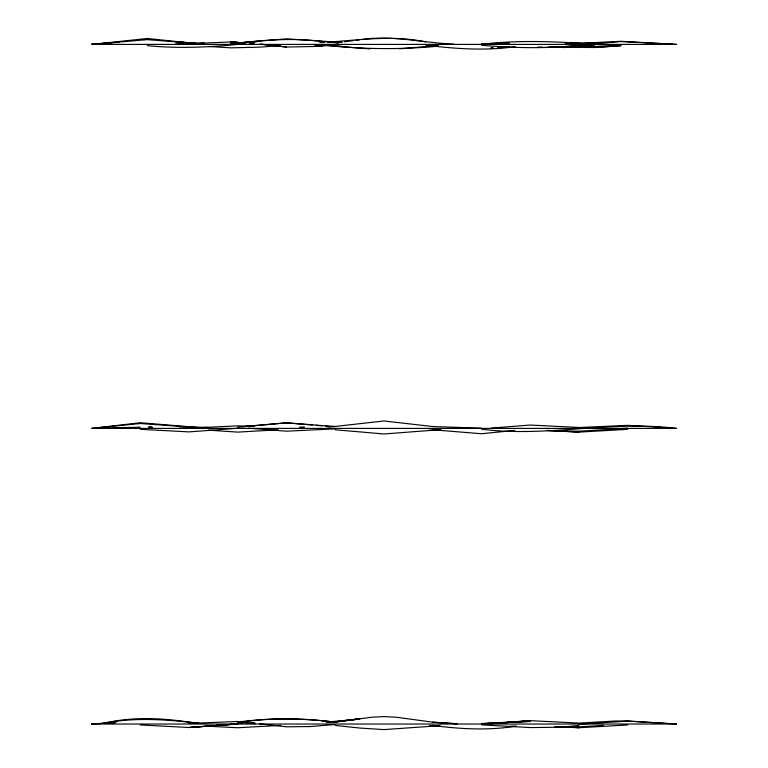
<?xml version="1.0" encoding="UTF-8"?>
<svg xmlns="http://www.w3.org/2000/svg" width="768" height="768" viewBox="0 0 768 768"><rect width="100%" height="100%" fill="white"/><g stroke="black" fill="none" stroke-linecap="round" stroke-linejoin="round"><path stroke-width="1.15" d="M103.728 723.235C133.901 716.256 164.554 717.955 194.832 723.082M344.4 41.818L353.683 40.579M356.006 40.262L359.491 39.802M361.814 39.485C392.486 34.925 422.966 42.95 453.59 44.083M516.307 726.134C488.563 730.618 460.483 729.197 432.739 725.424M237.773 722.87C270.096 717.014 302.832 718.234 335.261 722.17C302.813 718.003 270.163 717.85 237.773 722.016L241.248 722.304M577.853 43.421L620.803 41.28L676.464 44.4L91.536 44.4L147.312 38.477L194.88 43.43M594.086 43.699C556.723 48.73 518.976 48.614 481.488 45.235M514.771 430.406L481.488 433.738L432.739 429.792M237.898 42.826L286.512 38.832L342.077 42.442L327.043 42.48M509.338 726.538L512.822 726.192M103.162 43.546L91.536 44.4L147.312 39.648L197.194 43.43M237.773 427.238L286.512 422.832L335.261 426.547L326.938 426.739M237.773 723.926L189.024 727.507L237.773 723.917L189.024 727.507L140.285 724.954M399.11 48.845L425.712 46.55L438.49 46.166C400.55 49.718 362.611 49.325 324.73 45.245L369.946 48.912M230.947 43.747L258.73 41.366L230.947 44.112C262.051 39.907 293.491 37.517 324.73 41.798M242.525 426.605L286.512 422.832L312.672 425.069M335.261 724.493L310.886 726.528L286.512 726.816L259.824 723.859L262.138 723.984M91.536 44.4L119.424 42.163M509.338 726.595L515.146 726.134M240.211 44.17C209.338 47.328 178.262 48.691 147.312 45.648M249.466 43.44L254.102 43.075M491.002 428.122L530.227 425.04L578.976 427.469M103.728 723.418L115.91 722.467L91.536 724.032L676.464 724.032L627.715 721.152L578.976 724.09M492.182 723.658L489.811 723.84L492.182 723.677M499.315 723.091L530.227 720.662L578.976 723.101L615.533 721.008L627.715 720.97L676.464 724.032M515.146 46.637C485.386 51.072 455.453 48.73 425.712 45.264M500.506 723.043L530.227 720.768L481.488 723.763L492.182 723.254M429.178 725.798L439.872 725.693L384 729.6L359.626 728.035L335.261 725.424M105.485 43.373L111.293 42.95M115.939 42.605L119.424 42.346M237.773 428.285L189.024 431.885L140.285 429.331M280.714 725.376L237.773 727.747L207.6 726.173M627.715 724.954L578.976 727.747L563.52 726.941M280.723 45.677L258.73 47.174L230.947 47.846L208.8 46.483M594.086 47.52L620.803 45.715L594.086 47.52L559.286 47.232M627.715 428.237L578.976 431.222L548.064 430.474M620.803 44.918L594.086 46.531L565.094 47.03M105.946 723.274L103.728 723.408C135.11 716.89 166.8 719.731 198.307 723.101L189.024 722.755L198.307 723.187M109.267 723.072L113.693 722.803L108.95 723.053M603.341 725.395L578.976 726.854L561.562 726.749M342.077 44.707L314.314 46.31L338.602 44.15L314.314 46.483L286.512 47.04L259.891 44.131M278.189 429.802L237.773 432.115L208.051 430.138M546.874 430.445L578.976 432.115L627.715 429.331M91.536 724.032L106.627 723.187M566.246 46.963L594.086 45.456L565.094 47.414L537.216 47.366L541.862 47.232M189.024 723.475L237.773 721.478L248.218 722.554M230.947 44.064L240.211 43.613M249.466 43.162L254.102 42.931M495.754 723.082L530.227 721.43L481.488 723.533M204.134 42.979L175.2 44.333L230.947 41.933L244.838 42.95L230.947 41.933M189.024 428.17L237.773 425.846L254.41 426.48M335.261 428.861L286.512 431.184L248.467 428.198M578.976 427.526L627.715 425.347L676.464 428.4L91.536 428.4L140.285 422.717L197.347 427.402M320.102 42.307L324.73 42.154M330.509 41.952C362.208 39.667 394.147 35.222 425.712 41.914M481.488 43.968L509.347 42.998L481.488 44.266C518.947 39.792 556.57 41.587 594.086 44.112L565.094 42.826L594.086 44.112M548.832 47.04L565.094 46.589L620.803 41.558L676.464 44.4M299.587 427.363L304.349 427.238M328.128 426.614L335.261 426.432L384 420.97L432.739 426.547L481.488 428.17M441.062 430.051L429.178 430.166M140.285 427.181L91.536 428.4L140.285 423.523L189.024 427.008L208.051 427.421M299.587 427.392L304.349 427.277M428.035 46.224L438.49 46.09M558.086 726.691L578.976 726.605L554.602 727.104L578.976 726.019L554.602 727.286L530.227 727.574L481.488 724.838M320.102 42.499L324.73 42.49M441.062 430.262L432.739 430.262L384 433.968L335.261 429.792M432.739 725.885L439.872 725.885M152.17 427.142L148.608 427.037L152.17 427.286M179.52 427.987L189.024 428.285M323.069 721.402L335.261 721.776L359.626 719.059L326.39 722.122L335.261 721.766L359.626 718.762L335.261 722.054L371.818 717.206L384 716.602L396.182 717.206L432.739 722.17L457.114 723.773L432.739 722.17M243.571 722.909L237.773 722.65L243.571 722.966M245.894 723.005L255.178 723.408M481.488 429.216C546.538 437.482 611.462 420.192 676.464 428.4M549.254 430.483L578.976 432.115M563.52 726.893L578.976 727.747M245.894 723.101L255.178 723.61M559.286 47.222L565.094 47.578M175.2 41.722L196.032 43.373M250.531 723.082L255.178 723.475M316.234 425.376L322.176 425.885M325.747 426.192L330.499 426.605M326.39 721.738L331.93 722.294M252.854 723.034L255.178 723.274M261.043 44.218L286.512 47.04M485.05 724.214L481.488 724.493L485.05 724.224M493.094 47.981L490.771 48.125L493.094 48.01M509.347 47.011L497.741 47.702L509.347 47.088M594.086 43.152L579.005 43.661L594.086 43.152M244.838 43.027L230.947 42.086L244.838 43.046M248.218 722.822L245.894 722.64L248.218 722.89"/></g></svg>
